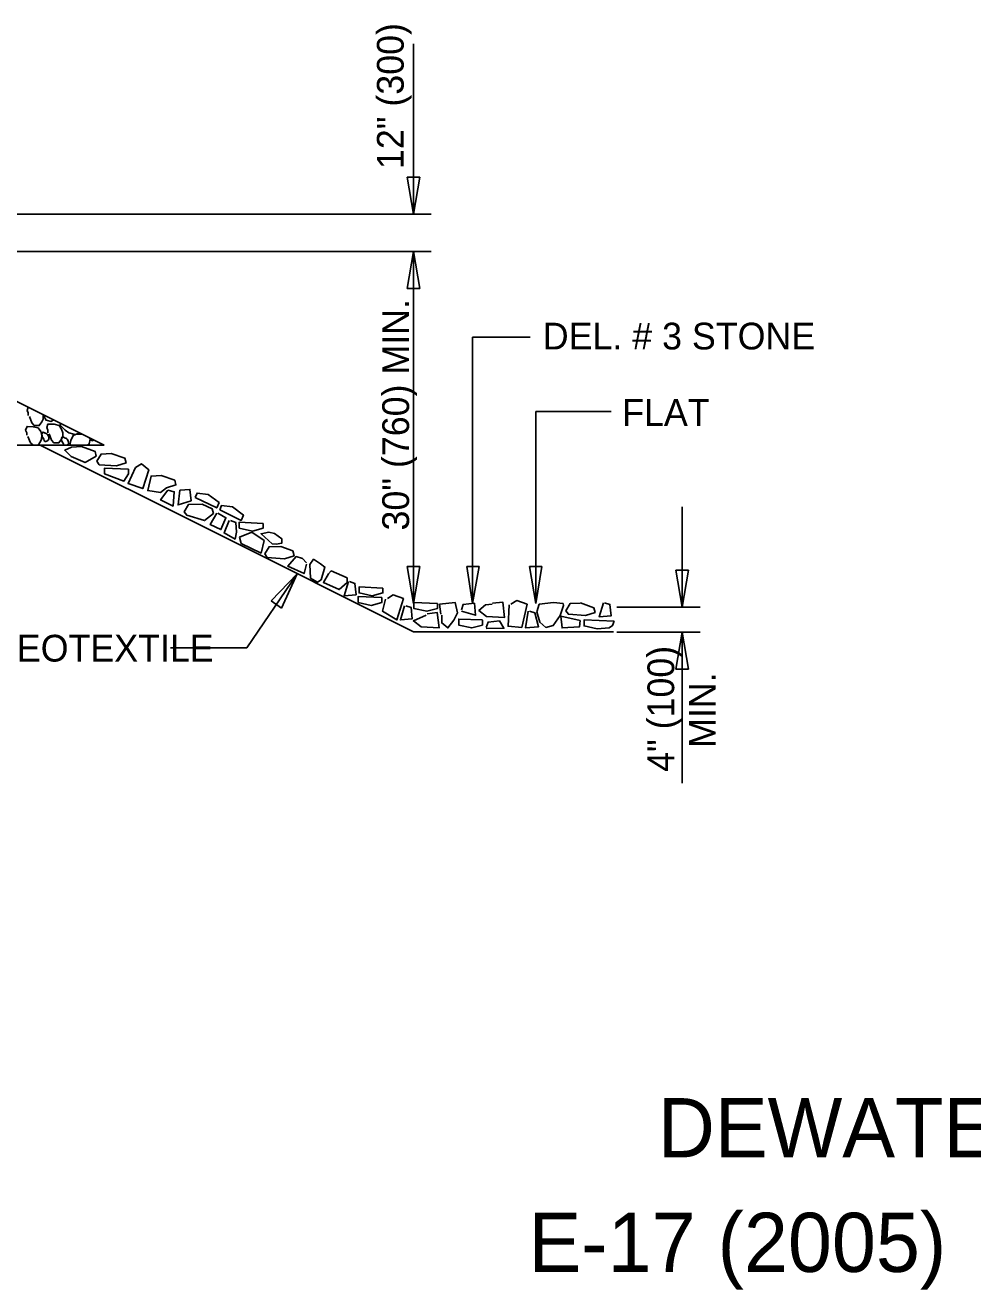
# Model space of a CAD drawing. Extents: x 1.2 to 17.3, y 0.2 to 9.9.
# Drawn here: x 6.013 to 9.2, y 0.553 to 4.807 of the extents above; entities that cross this region are included whole.
import ezdxf

# ---------------------------------------------------------------- set-up
doc = ezdxf.new("R2010")
doc.units = 0
for name, color, linetype in [('SD_P_Dimension Lines', 7, 'Continuous'), ('SD_P_Dimension Text', 7, 'Continuous'), ('SD_P_Frame', 7, 'Continuous'), ('SD_P_Prop Object Lines', 7, 'Continuous')]:
    doc.layers.add(name, color=color, linetype=linetype)

msp = doc.modelspace()

# ---------------------------------------------------------------- linework, layer by layer
at = {"layer": 'SD_P_Dimension Lines'}
for p, q in [((7.319, 4.171), (7.319, 4.744)), ((7.298, 4.296), (7.319, 4.171)), ((7.34, 4.296), (7.298, 4.296)), ((7.319, 4.171), (7.34, 4.296)), ((4.784, 4.171), (7.379, 4.171)), ((5.034, 4.046), (7.379, 4.046)), ((7.319, 4.046), (7.298, 3.921)), ((7.34, 3.921), (7.319, 4.046)), ((7.319, 2.861), (7.319, 4.046)), ((7.298, 3.921), (7.34, 3.921)), ((7.711, 3.757), (7.518, 3.757)), ((7.518, 2.861), (7.518, 3.757)), ((7.984, 3.507), (7.73, 3.507)), ((7.73, 2.861), (7.73, 3.507)), ((8.223, 2.849), (8.223, 3.187)), ((7.298, 2.986), (7.319, 2.861)), ((7.34, 2.986), (7.298, 2.986)), ((7.319, 2.861), (7.34, 2.986)), ((7.498, 2.986), (7.518, 2.861)), ((7.54, 2.986), (7.498, 2.986)), ((7.518, 2.861), (7.54, 2.986)), ((7.709, 2.986), (7.73, 2.861)), ((7.751, 2.986), (7.709, 2.986)), ((7.73, 2.861), (7.751, 2.986)), ((6.928, 2.961), (6.758, 2.712)), ((6.928, 2.961), (6.84, 2.87)), ((6.875, 2.846), (6.928, 2.961)), ((8.202, 2.974), (8.223, 2.849)), ((8.244, 2.974), (8.202, 2.974)), ((8.223, 2.849), (8.244, 2.974)), ((6.84, 2.87), (6.875, 2.846)), ((8.283, 2.849), (8.003, 2.849)), ((8.283, 2.765), (8.003, 2.765)), ((8.223, 2.765), (8.202, 2.64)), ((8.223, 2.257), (8.223, 2.765)), ((8.244, 2.64), (8.223, 2.765)), ((6.758, 2.712), (6.502, 2.712)), ((8.202, 2.64), (8.244, 2.64))]:
    msp.add_line(p, q, dxfattribs=at)
at = {"layer": 'SD_P_Prop Object Lines'}
for p, q in [((4.724, 4.171), (6.278, 3.394)), ((6.278, 3.394), (2.796, 3.394)), ((6.063, 3.394), (6.649, 3.101)), ((6.649, 3.101), (7.319, 2.766))]:
    msp.add_line(p, q, dxfattribs=at)
for points in [[(6.023, 3.522), (6.019, 3.511), (6.023, 3.503), (6.023, 3.494)], [(6.027, 3.49), (6.035, 3.469), (6.043, 3.46), (6.06, 3.46), (6.069, 3.472), (6.073, 3.481), (6.073, 3.493), (6.072, 3.497)], [(6.073, 3.496), (6.075, 3.491), (6.083, 3.478), (6.1, 3.474), (6.108, 3.479)], [(6.056, 3.394), (6.064, 3.406), (6.068, 3.414), (6.069, 3.427), (6.065, 3.44), (6.056, 3.452), (6.04, 3.456), (6.019, 3.457), (6.014, 3.445), (6.018, 3.436), (6.018, 3.428)], [(6.093, 3.432), (6.101, 3.411), (6.109, 3.402), (6.126, 3.402), (6.135, 3.414), (6.139, 3.423), (6.139, 3.435), (6.135, 3.448), (6.127, 3.46), (6.11, 3.465), (6.089, 3.465), (6.085, 3.453), (6.089, 3.445), (6.089, 3.436)], [(6.131, 3.467), (6.13, 3.461), (6.147, 3.444), (6.159, 3.436), (6.176, 3.431), (6.206, 3.43)], [(6.022, 3.423), (6.03, 3.402), (6.039, 3.394)], [(6.2, 3.433), (6.2, 3.433), (6.187, 3.432), (6.174, 3.426), (6.166, 3.41), (6.163, 3.394)], [(6.222, 3.394), (6.228, 3.398), (6.231, 3.414), (6.224, 3.421)], [(6.202, 3.389), (6.168, 3.387), (6.146, 3.377), (6.167, 3.356), (6.214, 3.336), (6.252, 3.357), (6.248, 3.373), (6.202, 3.389)], [(6.302, 3.366), (6.268, 3.364), (6.254, 3.34), (6.262, 3.328), (6.32, 3.324), (6.352, 3.334), (6.348, 3.35), (6.302, 3.366)], [(6.384, 3.319), (6.359, 3.265), (6.408, 3.248), (6.429, 3.311), (6.404, 3.331), (6.384, 3.319)], [(6.36, 3.313), (6.28, 3.317), (6.28, 3.297), (6.345, 3.273), (6.36, 3.297), (6.36, 3.313)], [(6.47, 3.292), (6.436, 3.29), (6.425, 3.241), (6.468, 3.235), (6.488, 3.25), (6.52, 3.26), (6.516, 3.276), (6.47, 3.292)], [(6.492, 3.243), (6.468, 3.21), (6.51, 3.189), (6.514, 3.237), (6.492, 3.243)], [(6.533, 3.243), (6.527, 3.193), (6.571, 3.207), (6.567, 3.245), (6.533, 3.243)], [(6.585, 3.218), (6.657, 3.183), (6.665, 3.201), (6.628, 3.228), (6.591, 3.233), (6.585, 3.218)], [(6.608, 3.196), (6.562, 3.194), (6.548, 3.17), (6.556, 3.158), (6.616, 3.14), (6.646, 3.164), (6.642, 3.18), (6.608, 3.196)], [(6.667, 3.176), (6.739, 3.141), (6.747, 3.159), (6.71, 3.186), (6.673, 3.191), (6.667, 3.176)], [(6.657, 3.165), (6.635, 3.127), (6.671, 3.11), (6.688, 3.15), (6.661, 3.165)], [(6.699, 3.14), (6.682, 3.099), (6.719, 3.078), (6.724, 3.101)], [(6.724, 3.101), (6.721, 3.134), (6.703, 3.14)], [(6.813, 3.131), (6.733, 3.135), (6.733, 3.115), (6.777, 3.105), (6.813, 3.115), (6.813, 3.131)], [(6.775, 3.101), (6.734, 3.085), (6.739, 3.063)], [(6.739, 3.063), (6.806, 3.031), (6.817, 3.073), (6.775, 3.101)], [(6.851, 3.097), (6.832, 3.101), (6.806, 3.096), (6.844, 3.062), (6.857, 3.061), (6.876, 3.064), (6.876, 3.079), (6.851, 3.097)], [(6.873, 3.053), (6.833, 3.052), (6.819, 3.028), (6.827, 3.016), (6.885, 3.012), (6.917, 3.022), (6.913, 3.038), (6.873, 3.053)], [(6.959, 2.998), (6.946, 3.013), (6.924, 3.019), (6.896, 2.987), (6.951, 2.962), (6.959, 2.994)], [(6.97, 2.993), (6.972, 2.947), (6.996, 2.933), (7.008, 2.941), (7.021, 2.984), (7.006, 2.995), (6.983, 3.01), (6.97, 2.993)], [(7.096, 2.948), (7.042, 2.971), (7.033, 2.961), (7.016, 2.932), (7.069, 2.908), (7.096, 2.932), (7.096, 2.948)], [(7.1, 2.935), (7.086, 2.887), (7.126, 2.891), (7.122, 2.929), (7.104, 2.935)], [(7.216, 2.913), (7.136, 2.917), (7.136, 2.897), (7.18, 2.887), (7.216, 2.897), (7.216, 2.913)], [(7.213, 2.881), (7.133, 2.885), (7.133, 2.865), (7.177, 2.855), (7.213, 2.865), (7.213, 2.881)], [(7.225, 2.876), (7.215, 2.835), (7.263, 2.806), (7.285, 2.878), (7.251, 2.89), (7.231, 2.878)], [(7.289, 2.854), (7.275, 2.806), (7.315, 2.81), (7.311, 2.848), (7.293, 2.854)], [(7.4, 2.861), (7.32, 2.865), (7.32, 2.845), (7.364, 2.835), (7.4, 2.845), (7.4, 2.861)], [(7.414, 2.822), (7.414, 2.796), (7.435, 2.779), (7.455, 2.805), (7.467, 2.83), (7.459, 2.865), (7.407, 2.859), (7.411, 2.825)], [(7.48, 2.836), (7.528, 2.822), (7.524, 2.862), (7.486, 2.858), (7.48, 2.84)], [(7.584, 2.859), (7.561, 2.857), (7.539, 2.838), (7.565, 2.818), (7.625, 2.814), (7.619, 2.866), (7.585, 2.862)], [(7.641, 2.857), (7.637, 2.785), (7.683, 2.781), (7.701, 2.859), (7.667, 2.871), (7.647, 2.859)], [(7.734, 2.833), (7.744, 2.799), (7.764, 2.781), (7.789, 2.787), (7.812, 2.821), (7.824, 2.855), (7.822, 2.861), (7.79, 2.865), (7.742, 2.859), (7.734, 2.833)], [(7.88, 2.863), (7.846, 2.861), (7.832, 2.837), (7.84, 2.825), (7.898, 2.821), (7.93, 2.831), (7.926, 2.847), (7.881, 2.864)], [(7.958, 2.864), (7.944, 2.816), (7.984, 2.82), (7.98, 2.858), (7.962, 2.864)], [(7.362, 2.822), (7.319, 2.803), (7.345, 2.783), (7.405, 2.779), (7.399, 2.831), (7.365, 2.827)], [(7.551, 2.806), (7.471, 2.809), (7.471, 2.789), (7.515, 2.779), (7.551, 2.789), (7.551, 2.805)], [(7.705, 2.836), (7.696, 2.779), (7.74, 2.783), (7.727, 2.83), (7.709, 2.836)], [(7.88, 2.804), (7.815, 2.819), (7.819, 2.779), (7.878, 2.783), (7.88, 2.804)], [(7.992, 2.766), (7.319, 2.766)], [(7.564, 2.777), (7.623, 2.778), (7.608, 2.803), (7.57, 2.799), (7.564, 2.781)], [(7.994, 2.802), (7.893, 2.806), (7.893, 2.786), (7.937, 2.776), (7.977, 2.779), (7.989, 2.787), (7.994, 2.802)]]:
    msp.add_lwpolyline(points, dxfattribs=at)
for points in [[(6.08, 3.434), (6.086, 3.432), (6.09, 3.427), (6.092, 3.414), (6.086, 3.408), (6.079, 3.406), (6.075, 3.414), (6.069, 3.429), (6.071, 3.437), (6.081, 3.434)], [(6.143, 3.394), (6.141, 3.398), (6.135, 3.413), (6.137, 3.421), (6.147, 3.418)], [(6.146, 3.418), (6.152, 3.416), (6.156, 3.411), (6.158, 3.398), (6.155, 3.394)], [(6.243, 3.411), (6.237, 3.409), (6.233, 3.416)]]:
    msp.add_spline(points, degree=3, dxfattribs=at)

# ---------------------------------------------------------------- texts
at = {"layer": 'SD_P_Dimension Text'}
for s, p in [('12" (300)', (7.286, 4.323)), ('30" (760) MIN.', (7.304, 3.107)), ('4" (100)', (8.196, 2.2948)), ('MIN.', (8.336, 2.3755))]:
    msp.add_text(s, height=0.09, rotation=90, dxfattribs=at).set_placement(p)
for s, p in [('DEL. # 3 STONE', (7.754, 3.716)), ('FLAT', (8.021, 3.459)), ('GEOTEXTILE', (5.891, 2.666))]:
    msp.add_text(s, height=0.09, dxfattribs=at).set_placement(p)
at = {"layer": 'SD_P_Frame'}
for s, p in [('DEWATERING BASIN', (8.1407, 0.9984)), ('E-17 (2005)', (7.706, 0.6127))]:
    msp.add_text(s, height=0.198996, dxfattribs=at).set_placement(p)

doc.saveas('drawing.dxf')
